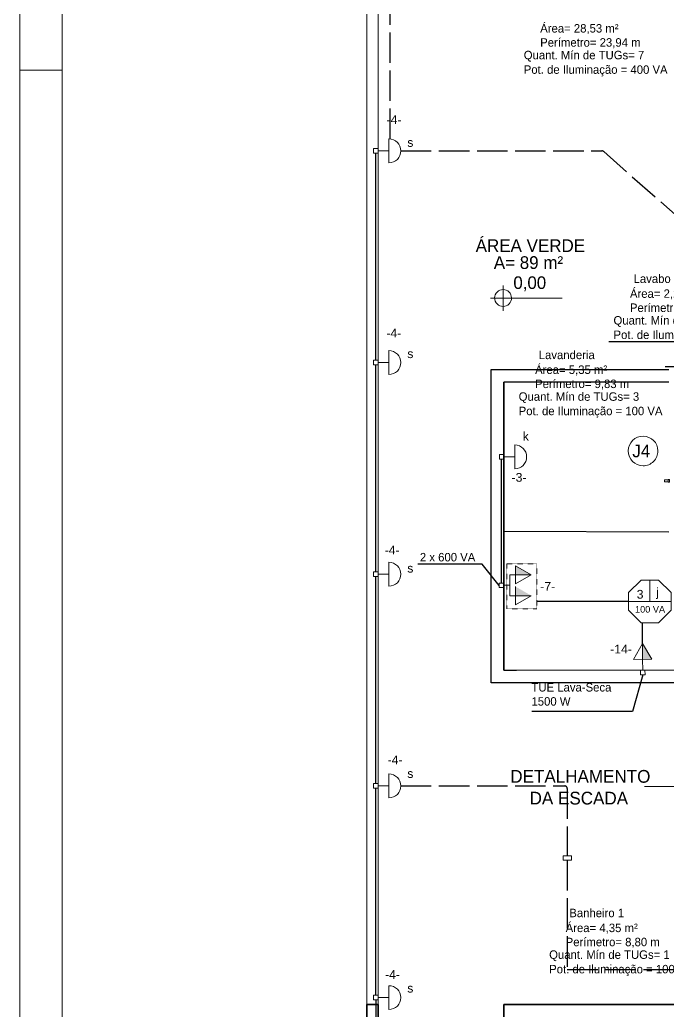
# Model space of a CAD drawing. Header units: millimetres. Extents: x -3501 to 2443, y -1417 to 2787.
# Drawn here: x -3427 to -2661, y 441 to 1612 of the extents above; entities that cross this region are included whole.
import ezdxf

# ---------------------------------------------------------------- set-up
doc = ezdxf.new("R2010")
doc.units = ezdxf.units.MM
doc.linetypes.add('ACAD_ISO02W100', pattern=[15, 12, -3])
doc.linetypes.add('HIDDEN', pattern=[0.375, 0.25, -0.125])
for name, color, linetype, lineweight in [('EL-ELETRODUTOS-ALV', 5, 'Continuous', 30), ('EL-SIMB-P-CIRC', 1, 'Continuous', 20), ('Eletroduto', 160, 'Continuous', 30), ('Pontos Elétricos', 1, 'Continuous', 20), ('TXT e CIRCUITOS', 7, 'Continuous', 30)]:
    doc.layers.add(name, color=color, linetype=linetype, lineweight=lineweight)
for name, color, linetype in [('LEGENDAS', 7, 'Continuous'), ('PDF_Geometry', 7, 'Continuous'), ('Texto', 7, 'Continuous')]:
    doc.layers.add(name, color=color, linetype=linetype)
doc.styles.add('estilo2', font='arial.ttf', dxfattribs={"height": 60})
doc.styles.add('PDF Bahnschrift', font='bahnschrift.ttf')
doc.styles.add('txt 2mm', font='arial.ttf', dxfattribs={"height": 100})

# ---------------------------------------------------------------- blocks, each defined once
blk = doc.blocks.new('cx luz oct')
at = {"ltscale": 3}
blk.add_line((43508.7, 29483.7), (43508.7, 29288.7), dxfattribs=at)
blk.add_lwpolyline([(43589.5, 29093.7), (43703.7, 29207.9), (43703.7, 29369.5), (43589.5, 29483.7), (43428, 29483.7), (43313.7, 29369.5), (43313.7, 29207.9), (43428, 29093.7)], close=True, dxfattribs=at)
blk.add_lwpolyline([(43313.7, 29288.7), (43703.7, 29288.7)], dxfattribs=at)
blk = doc.blocks.new('caixa arandela')
at = {"layer": 'EL-SIMB-P-CIRC', "color": 1}
for p, q in [((138180, 42644), (138180, 42362)), ((137999, 42476), (137999, 42530)), ((137999, 42530), (138052, 42530)), ((138052, 42530), (138052, 42476)), ((138180, 42503), (138052, 42503)), ((138052, 42476), (137999, 42476))]:
    blk.add_line(p, q, dxfattribs=at)
blk.add_arc((138180, 42503), 141, 270, 90, dxfattribs=at)
blk = doc.blocks.new('Tomada Média')
at = {"layer": 'EL-SIMB-P-CIRC'}
h = blk.add_hatch(color=1, dxfattribs=at)
h.dxf.hatch_style = 1
h.paths.add_polyline_path([(65351.9, 3601.6), (65333.1, 3601.6), (65351.9, 3612.4)])
at = {"layer": 'EL-SIMB-P-CIRC', "color": 1}
for p, q in [((65333.1, 3601.6), (65351.9, 3612.4)), ((65351.9, 3612.4), (65351.9, 3590.7)), ((65333.1, 3601.6), (65351.9, 3601.6)), ((65351.9, 3590.7), (65333.1, 3601.6)), ((65351.9, 3601.6), (65364.7, 3601.6)), ((65364.7, 3598.9), (65364.7, 3604.2)), ((65364.7, 3604.2), (65370, 3604.2)), ((65370, 3598.9), (65364.7, 3598.9)), ((65370, 3604.2), (65370, 3598.9))]:
    blk.add_line(p, q, dxfattribs=at)
blk = doc.blocks.new('caixa tomadas')
at = {"layer": 'EL-SIMB-P-CIRC'}
for p, q in [((52408, 17461), (52461, 17461)), ((52408, 17408), (52408, 17461)), ((52461, 17461), (52461, 17408)), ((52557, 17337), (52311, 17337)), ((52311, 17270), (52311, 17337)), ((52461, 17408), (52408, 17408)), ((52434, 17408), (52434, 17337)), ((52557, 17270), (52557, 17337))]:
    blk.add_line(p, q, dxfattribs=at)
at = {"layer": 'EL-SIMB-P-CIRC', "linetype": 'HIDDEN', "ltscale": 0.025}
blk.add_lwpolyline([(52712, 17016), (52180, 17016), (52180, 17372), (52712, 17372)], close=True, dxfattribs=at)
blk = doc.blocks.new('bloc 3')
at = {"layer": 'EL-SIMB-P-CIRC'}
h = blk.add_hatch(color=1, dxfattribs=at)
h.dxf.hatch_style = 1
h.paths.add_polyline_path([(50525, 15683), (50525, 15496), (50417, 15683)])
h = blk.add_hatch(color=1, dxfattribs=at)
h.dxf.hatch_style = 1
h.paths.add_polyline_path([(50771, 15683), (50771, 15496), (50663, 15683)])
at = {"layer": 'EL-SIMB-P-CIRC', "color": 1}
for p, q in [((50525, 15496), (50417, 15683)), ((50417, 15683), (50633, 15683)), ((50525, 15496), (50525, 15683)), ((50633, 15683), (50525, 15496)), ((50663, 15683), (50879, 15683)), ((50771, 15496), (50771, 15683)), ((50879, 15683), (50771, 15496))]:
    blk.add_line(p, q, dxfattribs=at)
at = {"layer": 'EL-ELETRODUTOS-ALV'}
blk.add_blockref('caixa tomadas', (-1786, -1587), dxfattribs=at)

msp = doc.modelspace()

# ---------------------------------------------------------------- linework, layer by layer
at = {"layer": 'EL-SIMB-P-CIRC', "ltscale": 3}
msp.add_lwpolyline([(-2785.4, 619.7), (-2775.4, 619.7), (-2775.4, 624.7), (-2785.4, 624.7)], close=True, dxfattribs=at)
at = {"layer": 'Eletroduto'}
for p, q in [((-2858, 946.8), (-2858, 1093.2)), ((-3006.6, 454.5), (-3006.6, 152))]:
    msp.add_line(p, q, dxfattribs=at)
at = {"layer": 'Eletroduto', "linetype": 'ACAD_ISO02W100', "ltscale": 3}
for p, q in [((-2977, 707.2), (-2783.4, 707.2)), ((-2780.4, 704.2), (-2780.4, 624.7))]:
    msp.add_line(p, q, dxfattribs=at)
for points in [[(-2989.6, 1471.2), (-2989.8, 1664.9)], [(-2780.4, 619.7), (-2780.4, 490.5)], [(-2780.4, 490.5), (-2480.3, 490.5)]]:
    msp.add_lwpolyline(points, dxfattribs=at)
at = {"layer": 'Eletroduto'}
for points in [[(-3006.6, 1209.8), (-3006.6, 1454.5)], [(-3006.6, 959.8), (-3006.6, 1204.5)], [(-3006.6, 709.8), (-3006.6, 954.5)], [(-2708.1, 925.2), (-2816.2, 925.2)], [(-2691.6, 875.4), (-2691.6, 900)], [(-3006.6, 459.8), (-3006.6, 704.5)]]:
    msp.add_lwpolyline(points, dxfattribs=at)
at = {"layer": 'Eletroduto', "linetype": 'ACAD_ISO02W100', "ltscale": 3}
msp.add_lwpolyline([(-2977, 1457.2), (-2739.4, 1457.2, -0.182251), (-2737.4, 1456.4), (-2565.9, 1305.6)], format="xyb", dxfattribs=at)
at = {"layer": 'Eletroduto', "linetype": 'ACAD_ISO02W100'}
msp.add_arc((-2783.4, 704.2), 3, 0, 90, dxfattribs=at)
at = {"layer": 'PDF_Geometry', "lineweight": 18}
for p, q in [((-3003.9, 448.9), (-3003.9, 2027.3)), ((-3003.9, 1522.1), (-3003.9, 448.9))]:
    msp.add_line(p, q, dxfattribs=at)
at = {"layer": 'PDF_Geometry', "lineweight": 35}
for p, q in [((-2855.4, 1183.9), (-2855.4, 844)), ((-2595.5, 448.9), (-2855.4, 448.9)), ((-2855.4, 448.9), (-2855.4, 434.1))]:
    msp.add_line(p, q, dxfattribs=at)
at = {"layer": 'PDF_Geometry', "lineweight": 20}
for points in [[(-3427, 2787.1), (-3427, 67.5)], [(2442.6, -1367.4), (-3376.9, -1367.4), (-3376.9, 2737.2), (2392.7, 2737.2), (2392.7, -1367.4)]]:
    msp.add_lwpolyline(points, dxfattribs=at)
at = {"layer": 'PDF_Geometry', "lineweight": 18}
for points in [[(-3017.1, 2027.3), (-3017.1, 448.9), (-3017.1, 2027.3)], [(-2661.4, 1068.8), (-2665.6, 1068.8), (-2665.6, 1066.5), (-2661.4, 1066.5)], [(-2577.9, 844), (-2510.4, 844), (-2840.4, 844)]]:
    msp.add_lwpolyline(points, dxfattribs=at)
at = {"layer": 'PDF_Geometry', "lineweight": 9}
msp.add_lwpolyline([(-3376.9, 1552.4), (-3427, 1552.4)], dxfattribs=at)
at = {"layer": 'PDF_Geometry', "lineweight": 18}
msp.add_lwpolyline([(-2661.4, 1069.2), (-2659.7, 1069.2), (-2659.7, 1066), (-2661.4, 1066)], close=True, dxfattribs=at)
at = {"layer": 'PDF_Geometry', "lineweight": 35}
msp.add_lwpolyline([(-3017.1, 448.9), (-3017.1, -204.4), (-3003.9, -204.4), (-3003.9, -165.9), (-2996.5, -165.9), (-2996.5, -150.9), (-3003.9, -150.9), (-3003.9, 448.9)], close=True, dxfattribs=at)
at = {"layer": 'Texto', "lineweight": 9}
msp.add_lwpolyline([(-2856.2, 1293.4, 0.414894), (-2866.2, 1283.5, 0.414894), (-2856.2, 1273.5, 0.414894), (-2846.3, 1283.5, 0.414894)], format="xyb", close=True, dxfattribs=at)
for points in [[(-2856.2, 1268.5), (-2856.2, 1298.3)], [(-2871.2, 1283.3), (-2786.4, 1283.3)], [(-2625.1, 706.5), (-2689.2, 706.5)]]:
    msp.add_lwpolyline(points, dxfattribs=at)
for centre, radius, start, end in [((-2691.1, 1103.1), 17.2, 89.3639, 180.6361), ((-2690.9, 1102.8), 17.5, 269.8583, 0.1417)]:
    msp.add_arc(centre, radius, start, end, dxfattribs=at)
for points in [[(-2690.9, 1120.2), (-2681.2, 1120.2), (-2673.4, 1112.6), (-2673.4, 1102.9)], [(-2690.9, 1085.3), (-2700.7, 1085.3), (-2708.3, 1093.1), (-2708.3, 1102.9)]]:
    msp.add_open_spline(points, degree=3, dxfattribs=at)
at = {"layer": 'TXT e CIRCUITOS'}
for p, q in [((-2731.4, 1232.1), (-2541.6, 1232.1)), ((-2870.4, 829), (-2870.4, 1198.9)), ((-2870.4, 1198.9), (-2660.5, 1198.9)), ((-2615.8, 1202.2), (-2664.9, 1202.2)), ((-2660.5, 1183.9), (-2855.4, 1183.9)), ((-2660.5, 1007), (-2855.4, 1007.8)), ((-2881.1, 969.1), (-2957.1, 969.1)), ((-2860.7, 944.1), (-2881.1, 969.1)), ((-2855.4, 844), (-2840.4, 844)), ((-2691.3, 838.5), (-2703.3, 795.3)), ((-2611.4, 829), (-2870.4, 829)), ((-2703.3, 795.3), (-2822.1, 795.3))]:
    msp.add_line(p, q, dxfattribs=at)

# ---------------------------------------------------------------- block references
at = {"ltscale": 3, "xscale": -0.1, "yscale": 0.1, "zscale": 0.1, "rotation": 90}
msp.add_blockref('bloc 3', (-1273.3, 6009), dxfattribs=at)
at = {"layer": 'LEGENDAS', "rotation": 270.5477857272825}
msp.add_blockref('Tomada Média', (-6917.6, 66171.1), dxfattribs=at)
at = {"layer": 'Pontos Elétricos', "ltscale": 3, "xscale": 0.1, "yscale": 0.1, "zscale": 0.1}
for p in [(-16809.1, -2793.1), (-16809.1, -3043.1), (-16660.5, -3154.5), (-16809.1, -3293.1), (-16809.1, -3543.1), (-16809.1, -3793.1)]:
    msp.add_blockref('caixa arandela', p, dxfattribs=at)
at = {"layer": 'Pontos Elétricos', "xscale": 0.1291005291005304, "yscale": 0.1291005291005304, "zscale": 0.1291005291005304}
msp.add_blockref('cx luz oct', (-8299.9, -2856), dxfattribs=at)

# ---------------------------------------------------------------- texts
at = {"layer": 'Texto', "attachment_point": 4, "style": 'PDF Bahnschrift'}
for s, insert, char_height in [('Área= 28,53 m²\\PPerímetro= 23,94 m', (-2812.4, 1592.7), 10), ('Pot. de Iluminação = 400 VA', (-2831.8, 1551.7), 10), ('ÁREA VERDE', (-2888.6, 1345.3), 14.99), ('A= 89 m²', (-2867.2, 1325.2), 14.99), ('Lavabo', (-2702.1, 1306.2), 10), ('0,00', (-2844.1, 1300.2), 14.9), ('Área= 2,22 m²\\PPerímetro= 5,72 m', (-2706.4, 1279.4), 10), ('Pot. de Iluminação = 100 VA', (-2725.8, 1238.5), 10), ('Lavanderia', (-2814.1, 1216.2), 10), ('Área= 5,35 m²\\PPerímetro= 9,83 m', (-2818.4, 1189.5), 10), ('Pot. de Iluminação = 100 VA', (-2837.8, 1148.5), 10), ('J4', (-2703.6, 1102.7), 14.99), ('DETALHAMENTO', (-2847.7, 718.4), 15.048), ('DA ESCADA', (-2824.9, 692.7), 15.05), ('Banheiro 1', (-2778, 557.1), 10), ('Área= 4,35 m²\\PPerímetro= 8,80 m', (-2782.3, 530.3), 10), ('Pot. de Iluminação = 100 VA', (-2801.8, 489.3), 10)]:
    msp.add_mtext(s, dxfattribs=dict(at, insert=insert, char_height=char_height))
at = {"layer": 'Texto', "char_height": 10, "width": 163.567, "attachment_point": 4, "style": 'PDF Bahnschrift'}
for s, insert in [('Quant. Mín de TUGs= 7 ', (-2831.8, 1569)), ('Quant. Mín de TUGs= 1 ', (-2725.8, 1255.7)), ('Quant. Mín de TUGs= 3 ', (-2837.8, 1165.7)), ('Quant. Mín de TUGs= 1 ', (-2801.8, 506.6))]:
    msp.add_mtext(s, dxfattribs=dict(at, insert=insert))
at = {"layer": 'TXT e CIRCUITOS', "ltscale": 3, "attachment_point": 1}
for s, width, gutter_width, insert, char_height, style in [('-4-', 19.611, 51.6, (-2993.9, 1499.2), 10.33, 'txt 2mm'), ('s', 19.611, 51.6, (-2969.4, 1472.3), 10.3, 'txt 2mm'), ('-4-', 19.611, 51.6, (-2994.1, 1247.2), 10.33, 'txt 2mm'), ('s', 19.611, 51.6, (-2969.4, 1222.8), 10.3, 'txt 2mm'), ('k', 19.611, 51.6, (-2833, 1125.4), 10.3, 'txt 2mm'), ('-3-', 19.611, 51.6, (-2846.2, 1076.8), 10.33, 'txt 2mm'), ('-4-', 19.611, 51.6, (-2996.1, 990.9), 10.33, 'txt 2mm'), ('s', 19.611, 51.6, (-2969.4, 969.5), 10.3, 'txt 2mm'), ('-7-', 19.611, 51.6, (-2812.3, 948.1), 10.33, 'txt 2mm'), ('3', 19.611, 51.6, (-2698.4, 938.7), 10.3, 'txt 2mm'), ('j', 19.611, 51.6, (-2675.3, 941.4), 10.3, 'txt 2mm'), ('100 VA', 42.607, 38.7, (-2700.4, 919.7), 7.75, 'estilo2'), ('-14-', 19.611, 51.6, (-2729.7, 874), 10.33, 'txt 2mm'), ('-4-', 19.611, 51.6, (-2992.6, 743.1), 10.33, 'txt 2mm'), ('s', 19.611, 51.6, (-2969.4, 727), 10.3, 'txt 2mm'), ('-4-', 19.611, 51.6, (-2995.6, 489.7), 10.33, 'txt 2mm'), ('s', 19.611, 51.6, (-2969.4, 473.5), 10.3, 'txt 2mm')]:
    msp.add_mtext_dynamic_manual_height_columns(s, width=width, gutter_width=gutter_width, heights=[0], dxfattribs=dict(at, insert=insert, char_height=char_height, style=style))
at = {"layer": 'TXT e CIRCUITOS', "char_height": 10, "attachment_point": 4, "style": 'PDF Bahnschrift'}
for s, insert in [(' 2 x 600 VA', (-2958.2, 977.3)), ('TUE Lava-Seca  \\P1500 W', (-2822.7, 815.3))]:
    msp.add_mtext(s, dxfattribs=dict(at, insert=insert))

doc.saveas('drawing.dxf')
